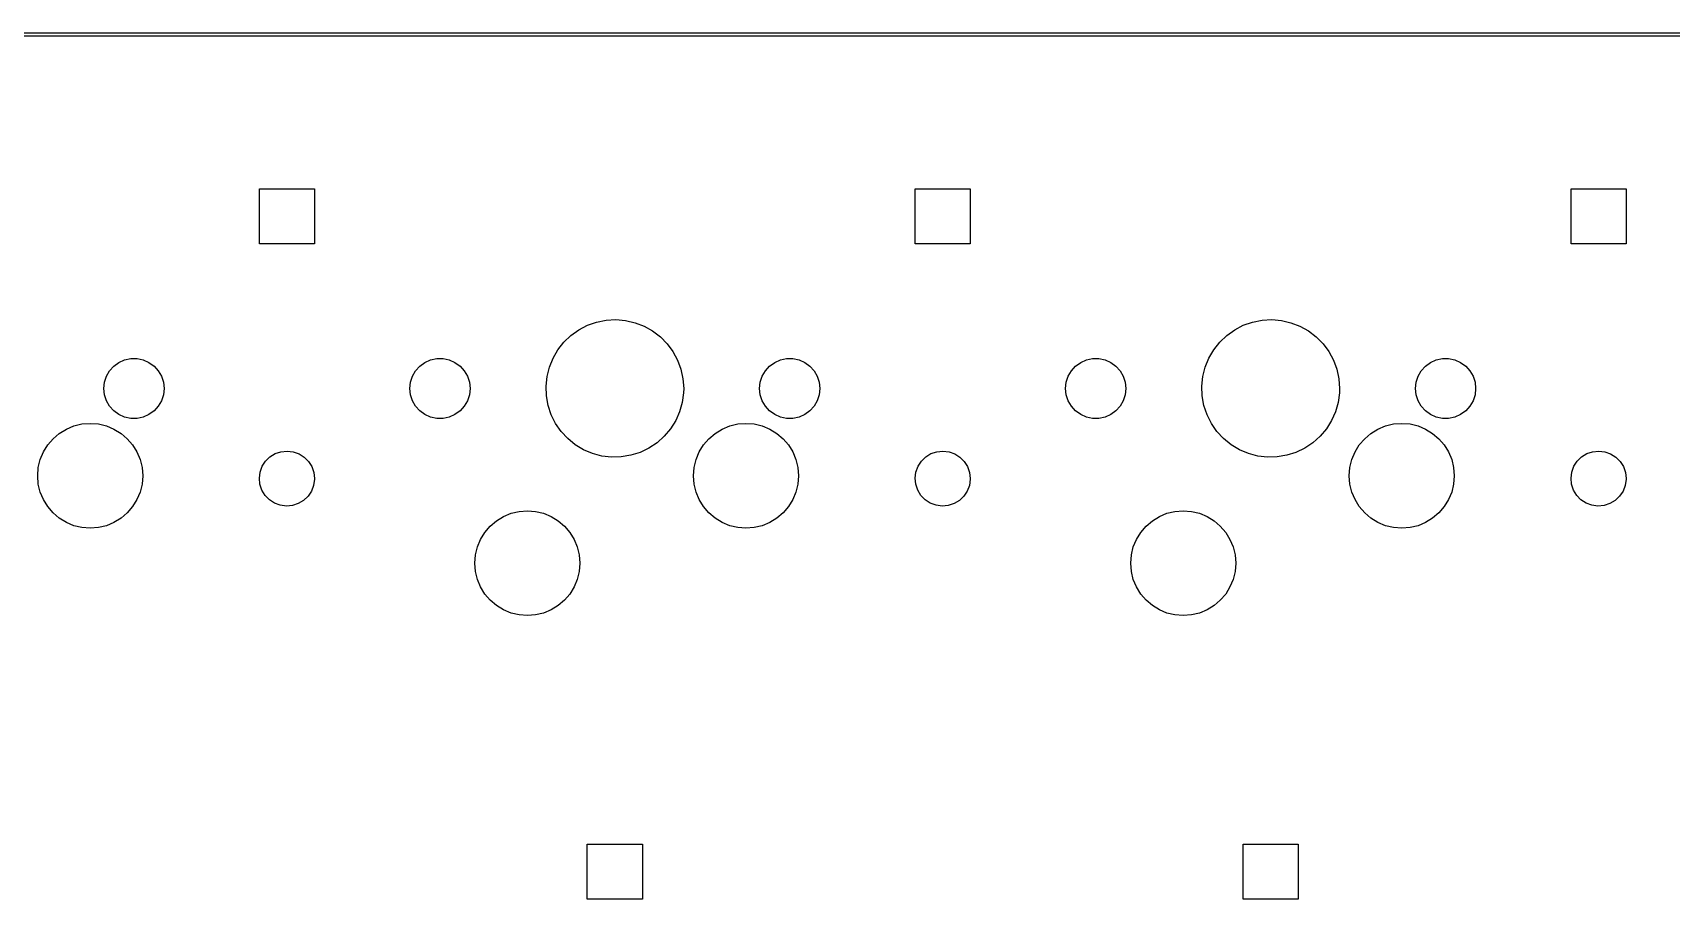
# Model space of a CAD drawing. Extents: x 64 to 386, y -179 to -50.
# Drawn here: x 255.63 to 303.22, y -75.65 to -50.46 of the extents above; entities that cross this region are included whole.
import ezdxf

# ---------------------------------------------------------------- set-up
doc = ezdxf.new("R2010")
doc.units = 0
doc.layers.add('BLACK', color=7, linetype='CONTINUOUS')

msp = doc.modelspace()

# ---------------------------------------------------------------- linework, layer by layer
at = {"layer": 'BLACK', "linetype": 'CONTINUOUS'}
for p, q in [((69.04, -50.46), (380.87, -50.46)), ((380.87, -50.56), (69.04, -50.56)), ((262.21, -56.6), (262.21, -55)), ((262.21, -55), (263.81, -55)), ((263.81, -55), (263.81, -56.6)), ((281.26, -56.6), (281.26, -55)), ((281.26, -55), (282.86, -55)), ((282.86, -55), (282.86, -56.6)), ((300.31, -56.6), (300.31, -55)), ((300.31, -55), (301.91, -55)), ((301.91, -55), (301.91, -56.6)), ((263.81, -56.6), (262.21, -56.6)), ((282.86, -56.6), (281.26, -56.6)), ((301.91, -56.6), (300.31, -56.6)), ((271.49, -59.0947), (271.741, -58.9645)), ((271.741, -58.9645), (272.007, -58.8709)), ((272.007, -58.8709), (272.284, -58.8158)), ((272.284, -58.8158), (272.566, -58.8002)), ((272.566, -58.8002), (272.848, -58.8246)), ((272.848, -58.8246), (273.123, -58.8884)), ((273.123, -58.8884), (273.387, -58.9903)), ((273.387, -58.9903), (273.633, -59.1284)), ((290.54, -59.0947), (290.791, -58.9645)), ((290.791, -58.9645), (291.057, -58.8709)), ((291.057, -58.8709), (291.334, -58.8158)), ((291.334, -58.8158), (291.616, -58.8002)), ((291.616, -58.8002), (291.898, -58.8246)), ((291.898, -58.8246), (292.173, -58.8884)), ((292.173, -58.8884), (292.437, -58.9903)), ((292.437, -58.9903), (292.683, -59.1284)), ((270.881, -59.6758), (271.056, -59.454)), ((271.056, -59.454), (271.26, -59.259)), ((271.26, -59.259), (271.49, -59.0947)), ((273.633, -59.1284), (273.858, -59.2998)), ((273.858, -59.2998), (274.056, -59.5011)), ((289.931, -59.6758), (290.106, -59.454)), ((290.106, -59.454), (290.31, -59.259)), ((290.31, -59.259), (290.54, -59.0947)), ((292.683, -59.1284), (292.908, -59.2998)), ((292.908, -59.2998), (293.106, -59.5011)), ((258.127, -60.0422), (258.295, -59.9678)), ((258.295, -59.9678), (258.474, -59.9298)), ((258.474, -59.9298), (258.656, -59.9298)), ((258.656, -59.9298), (258.835, -59.9678)), ((258.835, -59.9678), (259.002, -60.0422)), ((267.017, -60.0422), (267.185, -59.9678)), ((267.185, -59.9678), (267.364, -59.9298)), ((267.364, -59.9298), (267.546, -59.9298)), ((267.546, -59.9298), (267.725, -59.9678)), ((267.725, -59.9678), (267.892, -60.0422)), ((270.633, -60.182), (270.739, -59.9201)), ((270.739, -59.9201), (270.881, -59.6758)), ((274.056, -59.5011), (274.224, -59.7283)), ((274.224, -59.7283), (274.358, -59.977)), ((277.178, -60.0422), (277.345, -59.9678)), ((277.345, -59.9678), (277.524, -59.9298)), ((277.524, -59.9298), (277.706, -59.9298)), ((277.706, -59.9298), (277.885, -59.9678)), ((277.885, -59.9678), (278.053, -60.0422)), ((286.067, -60.0422), (286.235, -59.9678)), ((286.235, -59.9678), (286.414, -59.9298)), ((286.414, -59.9298), (286.596, -59.9298)), ((286.596, -59.9298), (286.775, -59.9678)), ((286.775, -59.9678), (286.942, -60.0422)), ((289.683, -60.182), (289.789, -59.9201)), ((289.789, -59.9201), (289.931, -59.6758)), ((293.106, -59.5011), (293.274, -59.7283)), ((293.274, -59.7283), (293.408, -59.977)), ((296.227, -60.0422), (296.395, -59.9678)), ((296.395, -59.9678), (296.574, -59.9298)), ((296.574, -59.9298), (296.756, -59.9298)), ((296.756, -59.9298), (296.935, -59.9678)), ((296.935, -59.9678), (297.102, -60.0422)), ((257.766, -60.4441), (257.857, -60.2857)), ((257.857, -60.2857), (257.98, -60.1497)), ((257.98, -60.1497), (258.127, -60.0422)), ((259.002, -60.0422), (259.15, -60.1497)), ((259.15, -60.1497), (259.273, -60.2857)), ((259.273, -60.2857), (259.364, -60.4441)), ((266.656, -60.4441), (266.747, -60.2857)), ((266.747, -60.2857), (266.87, -60.1497)), ((266.87, -60.1497), (267.017, -60.0422)), ((267.892, -60.0422), (268.04, -60.1497)), ((268.04, -60.1497), (268.163, -60.2857)), ((268.163, -60.2857), (268.254, -60.4441)), ((270.565, -60.4561), (270.633, -60.182)), ((274.358, -59.977), (274.456, -60.242)), ((274.456, -60.242), (274.515, -60.5182)), ((276.816, -60.4441), (276.907, -60.2857)), ((276.907, -60.2857), (277.03, -60.1497)), ((277.03, -60.1497), (277.178, -60.0422)), ((278.053, -60.0422), (278.2, -60.1497)), ((278.2, -60.1497), (278.323, -60.2857)), ((278.323, -60.2857), (278.414, -60.4441)), ((285.706, -60.4441), (285.797, -60.2857)), ((285.797, -60.2857), (285.92, -60.1497)), ((285.92, -60.1497), (286.067, -60.0422)), ((286.942, -60.0422), (287.09, -60.1497)), ((287.09, -60.1497), (287.213, -60.2857)), ((287.213, -60.2857), (287.304, -60.4441)), ((289.615, -60.4561), (289.683, -60.182)), ((293.408, -59.977), (293.506, -60.242)), ((293.506, -60.242), (293.565, -60.5182)), ((295.866, -60.4441), (295.957, -60.2857)), ((295.957, -60.2857), (296.08, -60.1497)), ((296.08, -60.1497), (296.227, -60.0422)), ((297.102, -60.0422), (297.25, -60.1497)), ((297.25, -60.1497), (297.373, -60.2857)), ((297.373, -60.2857), (297.464, -60.4441)), ((257.69, -60.8), (257.709, -60.6181)), ((257.709, -60.9819), (257.69, -60.8)), ((257.709, -60.6181), (257.766, -60.4441)), ((259.364, -60.4441), (259.421, -60.6181)), ((259.421, -60.6181), (259.44, -60.8)), ((259.44, -60.8), (259.421, -60.9819)), ((266.58, -60.8), (266.599, -60.6181)), ((266.599, -60.9819), (266.58, -60.8)), ((266.599, -60.6181), (266.656, -60.4441)), ((268.254, -60.4441), (268.311, -60.6181)), ((268.311, -60.6181), (268.33, -60.8)), ((268.33, -60.8), (268.311, -60.9819)), ((270.536, -60.7372), (270.565, -60.4561)), ((270.547, -61.0195), (270.536, -60.7372)), ((274.515, -60.5182), (274.535, -60.8)), ((274.535, -60.8), (274.531, -60.9256)), ((276.74, -60.8), (276.759, -60.6181)), ((276.759, -60.9819), (276.74, -60.8)), ((276.759, -60.6181), (276.816, -60.4441)), ((278.414, -60.4441), (278.471, -60.6181)), ((278.471, -60.6181), (278.49, -60.8)), ((278.49, -60.8), (278.471, -60.9819)), ((285.63, -60.8), (285.649, -60.6181)), ((285.649, -60.9819), (285.63, -60.8)), ((285.649, -60.6181), (285.706, -60.4441)), ((287.304, -60.4441), (287.361, -60.6181)), ((287.361, -60.6181), (287.38, -60.8)), ((287.38, -60.8), (287.361, -60.9819)), ((289.586, -60.7372), (289.615, -60.4561)), ((289.597, -61.0195), (289.586, -60.7372)), ((293.565, -60.5182), (293.585, -60.8)), ((293.585, -60.8), (293.581, -60.9256)), ((295.79, -60.8), (295.809, -60.6181)), ((295.809, -60.9819), (295.79, -60.8)), ((295.809, -60.6181), (295.866, -60.4441)), ((297.464, -60.4441), (297.521, -60.6181)), ((297.521, -60.6181), (297.54, -60.8)), ((297.54, -60.8), (297.521, -60.9819)), ((257.766, -61.1559), (257.709, -60.9819)), ((257.857, -61.3143), (257.766, -61.1559)), ((257.98, -61.4503), (257.857, -61.3143)), ((259.273, -61.3143), (259.15, -61.4503)), ((259.364, -61.1559), (259.273, -61.3143)), ((259.421, -60.9819), (259.364, -61.1559)), ((266.656, -61.1559), (266.599, -60.9819)), ((266.747, -61.3143), (266.656, -61.1559)), ((266.87, -61.4503), (266.747, -61.3143)), ((268.163, -61.3143), (268.04, -61.4503)), ((268.254, -61.1559), (268.163, -61.3143)), ((268.311, -60.9819), (268.254, -61.1559)), ((270.598, -61.2974), (270.547, -61.0195)), ((270.687, -61.5654), (270.598, -61.2974)), ((274.493, -61.2056), (274.417, -61.4775)), ((274.531, -60.9256), (274.493, -61.2056)), ((276.816, -61.1559), (276.759, -60.9819)), ((276.907, -61.3143), (276.816, -61.1559)), ((277.03, -61.4503), (276.907, -61.3143)), ((278.323, -61.3143), (278.2, -61.4503)), ((278.414, -61.1559), (278.323, -61.3143)), ((278.471, -60.9819), (278.414, -61.1559)), ((285.706, -61.1559), (285.649, -60.9819)), ((285.797, -61.3143), (285.706, -61.1559)), ((285.92, -61.4503), (285.797, -61.3143)), ((287.213, -61.3143), (287.09, -61.4503)), ((287.304, -61.1559), (287.213, -61.3143)), ((287.361, -60.9819), (287.304, -61.1559)), ((289.648, -61.2974), (289.597, -61.0195)), ((289.737, -61.5654), (289.648, -61.2974)), ((293.543, -61.2056), (293.467, -61.4775)), ((293.581, -60.9256), (293.543, -61.2056)), ((295.866, -61.1559), (295.809, -60.9819)), ((295.957, -61.3143), (295.866, -61.1559)), ((296.08, -61.4503), (295.957, -61.3143)), ((297.373, -61.3143), (297.25, -61.4503)), ((297.464, -61.1559), (297.373, -61.3143)), ((297.521, -60.9819), (297.464, -61.1559)), ((256.824, -61.8896), (257.056, -61.8338)), ((257.056, -61.8338), (257.295, -61.815)), ((257.295, -61.815), (257.534, -61.8338)), ((257.534, -61.8338), (257.766, -61.8896)), ((258.127, -61.5578), (257.98, -61.4503)), ((258.295, -61.6322), (258.127, -61.5578)), ((258.474, -61.6702), (258.295, -61.6322)), ((258.656, -61.6702), (258.474, -61.6702)), ((258.835, -61.6322), (258.656, -61.6702)), ((259.002, -61.5578), (258.835, -61.6322)), ((259.15, -61.4503), (259.002, -61.5578)), ((267.017, -61.5578), (266.87, -61.4503)), ((267.185, -61.6322), (267.017, -61.5578)), ((267.364, -61.6702), (267.185, -61.6322)), ((267.546, -61.6702), (267.364, -61.6702)), ((267.725, -61.6322), (267.546, -61.6702)), ((267.892, -61.5578), (267.725, -61.6322)), ((268.04, -61.4503), (267.892, -61.5578)), ((270.814, -61.8181), (270.687, -61.5654)), ((270.974, -62.0505), (270.814, -61.8181)), ((274.303, -61.7359), (274.153, -61.9756)), ((274.417, -61.4775), (274.303, -61.7359)), ((275.874, -61.8896), (276.106, -61.8338)), ((276.106, -61.8338), (276.345, -61.815)), ((276.345, -61.815), (276.584, -61.8338)), ((276.584, -61.8338), (276.816, -61.8896)), ((277.178, -61.5578), (277.03, -61.4503)), ((277.345, -61.6322), (277.178, -61.5578)), ((277.524, -61.6702), (277.345, -61.6322)), ((277.706, -61.6702), (277.524, -61.6702)), ((277.885, -61.6322), (277.706, -61.6702)), ((278.053, -61.5578), (277.885, -61.6322)), ((278.2, -61.4503), (278.053, -61.5578)), ((286.067, -61.5578), (285.92, -61.4503)), ((286.235, -61.6322), (286.067, -61.5578)), ((286.414, -61.6702), (286.235, -61.6322)), ((286.596, -61.6702), (286.414, -61.6702)), ((286.775, -61.6322), (286.596, -61.6702)), ((286.942, -61.5578), (286.775, -61.6322)), ((287.09, -61.4503), (286.942, -61.5578)), ((289.864, -61.8181), (289.737, -61.5654)), ((290.024, -62.0505), (289.864, -61.8181)), ((293.353, -61.7359), (293.203, -61.9756)), ((293.467, -61.4775), (293.353, -61.7359)), ((294.924, -61.8896), (295.156, -61.8338)), ((295.156, -61.8338), (295.395, -61.815)), ((295.395, -61.815), (295.634, -61.8338)), ((295.634, -61.8338), (295.866, -61.8896)), ((296.227, -61.5578), (296.08, -61.4503)), ((296.395, -61.6322), (296.227, -61.5578)), ((296.574, -61.6702), (296.395, -61.6322)), ((296.756, -61.6702), (296.574, -61.6702)), ((296.935, -61.6322), (296.756, -61.6702)), ((297.102, -61.5578), (296.935, -61.6322)), ((297.25, -61.4503), (297.102, -61.5578)), ((256.061, -62.4436), (256.217, -62.2617)), ((256.217, -62.2617), (256.399, -62.1062)), ((256.399, -62.1062), (256.603, -61.9812)), ((256.603, -61.9812), (256.824, -61.8896)), ((257.766, -61.8896), (257.987, -61.9812)), ((257.987, -61.9812), (258.191, -62.1062)), ((258.191, -62.1062), (258.373, -62.2617)), ((258.373, -62.2617), (258.529, -62.4436)), ((271.166, -62.2579), (270.974, -62.0505)), ((271.385, -62.4363), (271.166, -62.2579)), ((273.971, -62.1918), (273.761, -62.3803)), ((274.153, -61.9756), (273.971, -62.1918)), ((275.111, -62.4436), (275.267, -62.2617)), ((275.267, -62.2617), (275.449, -62.1062)), ((275.449, -62.1062), (275.653, -61.9812)), ((275.653, -61.9812), (275.874, -61.8896)), ((276.816, -61.8896), (277.037, -61.9812)), ((277.037, -61.9812), (277.241, -62.1062)), ((277.241, -62.1062), (277.423, -62.2617)), ((277.423, -62.2617), (277.579, -62.4436)), ((290.216, -62.2579), (290.024, -62.0505)), ((290.435, -62.4363), (290.216, -62.2579)), ((293.021, -62.1918), (292.811, -62.3803)), ((293.203, -61.9756), (293.021, -62.1918)), ((294.161, -62.4436), (294.317, -62.2617)), ((294.317, -62.2617), (294.499, -62.1062)), ((294.499, -62.1062), (294.703, -61.9812)), ((294.703, -61.9812), (294.924, -61.8896)), ((295.866, -61.8896), (296.087, -61.9812)), ((296.087, -61.9812), (296.291, -62.1062)), ((296.291, -62.1062), (296.473, -62.2617)), ((296.473, -62.2617), (296.629, -62.4436)), ((255.845, -62.8687), (255.936, -62.6477)), ((255.936, -62.6477), (256.061, -62.4436)), ((258.529, -62.4436), (258.654, -62.6477)), ((258.654, -62.6477), (258.745, -62.8687)), ((262.39, -62.9144), (262.517, -62.7896)), ((262.517, -62.7896), (262.669, -62.6961)), ((262.669, -62.6961), (262.838, -62.6387)), ((262.838, -62.6387), (263.016, -62.62)), ((263.016, -62.62), (263.193, -62.6411)), ((263.193, -62.6411), (263.361, -62.701)), ((263.361, -62.701), (263.511, -62.7965)), ((263.511, -62.7965), (263.637, -62.9231)), ((271.627, -62.582), (271.385, -62.4363)), ((271.887, -62.6922), (271.627, -62.582)), ((272.16, -62.7646), (271.887, -62.6922)), ((272.441, -62.7978), (272.16, -62.7646)), ((272.723, -62.7911), (272.441, -62.7978)), ((273.002, -62.7447), (272.723, -62.7911)), ((273.271, -62.6596), (273.002, -62.7447)), ((273.526, -62.5373), (273.271, -62.6596)), ((273.761, -62.3803), (273.526, -62.5373)), ((274.895, -62.8687), (274.986, -62.6477)), ((274.986, -62.6477), (275.111, -62.4436)), ((277.579, -62.4436), (277.704, -62.6477)), ((277.704, -62.6477), (277.795, -62.8687)), ((281.44, -62.9144), (281.567, -62.7896)), ((281.567, -62.7896), (281.719, -62.6961)), ((281.719, -62.6961), (281.888, -62.6387)), ((281.888, -62.6387), (282.066, -62.62)), ((282.066, -62.62), (282.243, -62.6411)), ((282.243, -62.6411), (282.411, -62.701)), ((282.411, -62.701), (282.561, -62.7965)), ((282.561, -62.7965), (282.687, -62.9231)), ((290.677, -62.582), (290.435, -62.4363)), ((290.937, -62.6922), (290.677, -62.582)), ((291.21, -62.7646), (290.937, -62.6922)), ((291.491, -62.7978), (291.21, -62.7646)), ((291.773, -62.7911), (291.491, -62.7978)), ((292.052, -62.7447), (291.773, -62.7911)), ((292.321, -62.6596), (292.052, -62.7447)), ((292.576, -62.5373), (292.321, -62.6596)), ((292.811, -62.3803), (292.576, -62.5373)), ((293.945, -62.8687), (294.036, -62.6477)), ((294.036, -62.6477), (294.161, -62.4436)), ((296.629, -62.4436), (296.754, -62.6477)), ((296.754, -62.6477), (296.845, -62.8687)), ((300.49, -62.9144), (300.617, -62.7896)), ((300.617, -62.7896), (300.769, -62.6961)), ((300.769, -62.6961), (300.938, -62.6387)), ((300.938, -62.6387), (301.116, -62.62)), ((301.116, -62.62), (301.293, -62.6411)), ((301.293, -62.6411), (301.461, -62.701)), ((301.461, -62.701), (301.611, -62.7965)), ((301.611, -62.7965), (301.737, -62.9231)), ((255.77, -63.34), (255.789, -63.1014)), ((255.789, -63.1014), (255.845, -62.8687)), ((258.745, -62.8687), (258.801, -63.1014)), ((258.801, -63.1014), (258.82, -63.34)), ((262.21, -63.4088), (262.232, -63.2319)), ((262.232, -63.2319), (262.293, -63.0643)), ((262.293, -63.0643), (262.39, -62.9144)), ((263.637, -62.9231), (263.731, -63.0743)), ((263.731, -63.0743), (263.79, -63.2428)), ((263.79, -63.2428), (263.81, -63.42)), ((274.82, -63.34), (274.839, -63.1014)), ((274.839, -63.1014), (274.895, -62.8687)), ((277.795, -62.8687), (277.851, -63.1014)), ((277.851, -63.1014), (277.87, -63.34)), ((281.26, -63.4088), (281.282, -63.2319)), ((281.282, -63.2319), (281.343, -63.0643)), ((281.343, -63.0643), (281.44, -62.9144)), ((282.687, -62.9231), (282.781, -63.0743)), ((282.781, -63.0743), (282.84, -63.2428)), ((282.84, -63.2428), (282.86, -63.42)), ((293.87, -63.34), (293.889, -63.1014)), ((293.889, -63.1014), (293.945, -62.8687)), ((296.845, -62.8687), (296.901, -63.1014)), ((296.901, -63.1014), (296.92, -63.34)), ((300.31, -63.4088), (300.332, -63.2319)), ((300.332, -63.2319), (300.393, -63.0643)), ((300.393, -63.0643), (300.49, -62.9144)), ((301.737, -62.9231), (301.831, -63.0743)), ((301.831, -63.0743), (301.89, -63.2428)), ((301.89, -63.2428), (301.91, -63.42)), ((255.789, -63.5786), (255.77, -63.34)), ((255.845, -63.8113), (255.789, -63.5786)), ((258.801, -63.5786), (258.745, -63.8113)), ((258.82, -63.34), (258.801, -63.5786)), ((262.227, -63.5863), (262.21, -63.4088)), ((262.284, -63.7556), (262.227, -63.5863)), ((262.376, -63.9081), (262.284, -63.7556)), ((263.785, -63.619), (263.722, -63.7857)), ((263.81, -63.4423), (263.785, -63.619)), ((263.81, -63.42), (263.81, -63.4423)), ((274.839, -63.5786), (274.82, -63.34)), ((274.895, -63.8113), (274.839, -63.5786)), ((277.851, -63.5786), (277.795, -63.8113)), ((277.87, -63.34), (277.851, -63.5786)), ((281.277, -63.5863), (281.26, -63.4088)), ((281.334, -63.7556), (281.277, -63.5863)), ((281.426, -63.9081), (281.334, -63.7556)), ((282.835, -63.619), (282.772, -63.7857)), ((282.86, -63.4423), (282.835, -63.619)), ((282.86, -63.42), (282.86, -63.4423)), ((293.889, -63.5786), (293.87, -63.34)), ((293.945, -63.8113), (293.889, -63.5786)), ((296.901, -63.5786), (296.845, -63.8113)), ((296.92, -63.34), (296.901, -63.5786)), ((300.327, -63.5863), (300.31, -63.4088)), ((300.384, -63.7556), (300.327, -63.5863)), ((300.476, -63.9081), (300.384, -63.7556)), ((301.885, -63.619), (301.822, -63.7857)), ((301.91, -63.4423), (301.885, -63.619)), ((301.91, -63.42), (301.91, -63.4423)), ((255.936, -64.0323), (255.845, -63.8113)), ((256.061, -64.2364), (255.936, -64.0323)), ((256.217, -64.4183), (256.061, -64.2364)), ((258.529, -64.2364), (258.373, -64.4183)), ((258.654, -64.0323), (258.529, -64.2364)), ((258.745, -63.8113), (258.654, -64.0323)), ((262.5, -64.0364), (262.376, -63.9081)), ((262.649, -64.1341), (262.5, -64.0364)), ((262.816, -64.1962), (262.649, -64.1341)), ((262.993, -64.2198), (262.816, -64.1962)), ((263.171, -64.2037), (262.993, -64.2198)), ((263.34, -64.1485), (263.171, -64.2037)), ((263.494, -64.0572), (263.34, -64.1485)), ((263.623, -63.9342), (263.494, -64.0572)), ((263.722, -63.7857), (263.623, -63.9342)), ((274.986, -64.0323), (274.895, -63.8113)), ((275.111, -64.2364), (274.986, -64.0323)), ((275.267, -64.4183), (275.111, -64.2364)), ((277.579, -64.2364), (277.423, -64.4183)), ((277.704, -64.0323), (277.579, -64.2364)), ((277.795, -63.8113), (277.704, -64.0323)), ((281.55, -64.0364), (281.426, -63.9081)), ((281.699, -64.1341), (281.55, -64.0364)), ((281.866, -64.1962), (281.699, -64.1341)), ((282.043, -64.2198), (281.866, -64.1962)), ((282.221, -64.2037), (282.043, -64.2198)), ((282.39, -64.1485), (282.221, -64.2037)), ((282.544, -64.0572), (282.39, -64.1485)), ((282.673, -63.9342), (282.544, -64.0572)), ((282.772, -63.7857), (282.673, -63.9342)), ((294.036, -64.0323), (293.945, -63.8113)), ((294.161, -64.2364), (294.036, -64.0323)), ((294.317, -64.4183), (294.161, -64.2364)), ((296.629, -64.2364), (296.473, -64.4183)), ((296.754, -64.0323), (296.629, -64.2364)), ((296.845, -63.8113), (296.754, -64.0323)), ((300.6, -64.0364), (300.476, -63.9081)), ((300.749, -64.1341), (300.6, -64.0364)), ((300.916, -64.1962), (300.749, -64.1341)), ((301.093, -64.2198), (300.916, -64.1962)), ((301.271, -64.2037), (301.093, -64.2198)), ((301.44, -64.1485), (301.271, -64.2037)), ((301.594, -64.0572), (301.44, -64.1485)), ((301.723, -63.9342), (301.594, -64.0572)), ((301.822, -63.7857), (301.723, -63.9342)), ((256.399, -64.5738), (256.217, -64.4183)), ((256.603, -64.6988), (256.399, -64.5738)), ((256.824, -64.7904), (256.603, -64.6988)), ((257.987, -64.6988), (257.766, -64.7904)), ((258.191, -64.5738), (257.987, -64.6988)), ((258.373, -64.4183), (258.191, -64.5738)), ((268.917, -64.8017), (269.099, -64.6462)), ((269.099, -64.6462), (269.303, -64.5212)), ((269.303, -64.5212), (269.524, -64.4296)), ((269.524, -64.4296), (269.756, -64.3738)), ((269.756, -64.3738), (269.995, -64.355)), ((269.995, -64.355), (270.234, -64.3738)), ((270.234, -64.3738), (270.466, -64.4296)), ((270.466, -64.4296), (270.687, -64.5212)), ((270.687, -64.5212), (270.891, -64.6462)), ((270.891, -64.6462), (271.073, -64.8017)), ((275.449, -64.5738), (275.267, -64.4183)), ((275.653, -64.6988), (275.449, -64.5738)), ((275.874, -64.7904), (275.653, -64.6988)), ((277.037, -64.6988), (276.816, -64.7904)), ((277.241, -64.5738), (277.037, -64.6988)), ((277.423, -64.4183), (277.241, -64.5738)), ((287.967, -64.8017), (288.149, -64.6462)), ((288.149, -64.6462), (288.353, -64.5212)), ((288.353, -64.5212), (288.574, -64.4296)), ((288.574, -64.4296), (288.806, -64.3738)), ((288.806, -64.3738), (289.045, -64.355)), ((289.045, -64.355), (289.284, -64.3738)), ((289.284, -64.3738), (289.516, -64.4296)), ((289.516, -64.4296), (289.737, -64.5212)), ((289.737, -64.5212), (289.941, -64.6462)), ((289.941, -64.6462), (290.123, -64.8017)), ((294.499, -64.5738), (294.317, -64.4183)), ((294.703, -64.6988), (294.499, -64.5738)), ((294.924, -64.7904), (294.703, -64.6988)), ((296.087, -64.6988), (295.866, -64.7904)), ((296.291, -64.5738), (296.087, -64.6988)), ((296.473, -64.4183), (296.291, -64.5738)), ((257.056, -64.8462), (256.824, -64.7904)), ((257.295, -64.865), (257.056, -64.8462)), ((257.534, -64.8462), (257.295, -64.865)), ((257.766, -64.7904), (257.534, -64.8462)), ((268.545, -65.4087), (268.636, -65.1877)), ((268.636, -65.1877), (268.761, -64.9836)), ((268.761, -64.9836), (268.917, -64.8017)), ((271.073, -64.8017), (271.229, -64.9836)), ((271.229, -64.9836), (271.354, -65.1877)), ((271.354, -65.1877), (271.445, -65.4087)), ((276.106, -64.8462), (275.874, -64.7904)), ((276.345, -64.865), (276.106, -64.8462)), ((276.584, -64.8462), (276.345, -64.865)), ((276.816, -64.7904), (276.584, -64.8462)), ((287.595, -65.4087), (287.686, -65.1877)), ((287.686, -65.1877), (287.811, -64.9836)), ((287.811, -64.9836), (287.967, -64.8017)), ((290.123, -64.8017), (290.279, -64.9836)), ((290.279, -64.9836), (290.404, -65.1877)), ((290.404, -65.1877), (290.495, -65.4087)), ((295.156, -64.8462), (294.924, -64.7904)), ((295.395, -64.865), (295.156, -64.8462)), ((295.634, -64.8462), (295.395, -64.865)), ((295.866, -64.7904), (295.634, -64.8462)), ((268.47, -65.88), (268.489, -65.6414)), ((268.489, -65.6414), (268.545, -65.4087)), ((271.445, -65.4087), (271.501, -65.6414)), ((271.501, -65.6414), (271.52, -65.88)), ((287.52, -65.88), (287.539, -65.6414)), ((287.539, -65.6414), (287.595, -65.4087)), ((290.495, -65.4087), (290.551, -65.6414)), ((290.551, -65.6414), (290.57, -65.88)), ((268.489, -66.1186), (268.47, -65.88)), ((268.545, -66.3513), (268.489, -66.1186)), ((271.501, -66.1186), (271.445, -66.3513)), ((271.52, -65.88), (271.501, -66.1186)), ((287.539, -66.1186), (287.52, -65.88)), ((287.595, -66.3513), (287.539, -66.1186)), ((290.551, -66.1186), (290.495, -66.3513)), ((290.57, -65.88), (290.551, -66.1186)), ((268.636, -66.5723), (268.545, -66.3513)), ((268.761, -66.7764), (268.636, -66.5723)), ((271.354, -66.5723), (271.229, -66.7764)), ((271.445, -66.3513), (271.354, -66.5723)), ((287.686, -66.5723), (287.595, -66.3513)), ((287.811, -66.7764), (287.686, -66.5723)), ((290.404, -66.5723), (290.279, -66.7764)), ((290.495, -66.3513), (290.404, -66.5723)), ((268.917, -66.9583), (268.761, -66.7764)), ((269.099, -67.1138), (268.917, -66.9583)), ((271.073, -66.9583), (270.891, -67.1138)), ((271.229, -66.7764), (271.073, -66.9583)), ((287.967, -66.9583), (287.811, -66.7764)), ((288.149, -67.1138), (287.967, -66.9583)), ((290.123, -66.9583), (289.941, -67.1138)), ((290.279, -66.7764), (290.123, -66.9583)), ((269.303, -67.2388), (269.099, -67.1138)), ((269.524, -67.3304), (269.303, -67.2388)), ((269.756, -67.3862), (269.524, -67.3304)), ((269.995, -67.405), (269.756, -67.3862)), ((270.234, -67.3862), (269.995, -67.405)), ((270.466, -67.3304), (270.234, -67.3862)), ((270.687, -67.2388), (270.466, -67.3304)), ((270.891, -67.1138), (270.687, -67.2388)), ((288.353, -67.2388), (288.149, -67.1138)), ((288.574, -67.3304), (288.353, -67.2388)), ((288.806, -67.3862), (288.574, -67.3304)), ((289.045, -67.405), (288.806, -67.3862)), ((289.284, -67.3862), (289.045, -67.405)), ((289.516, -67.3304), (289.284, -67.3862)), ((289.737, -67.2388), (289.516, -67.3304)), ((289.941, -67.1138), (289.737, -67.2388)), ((271.735, -75.65), (271.735, -74.05)), ((271.735, -74.05), (273.335, -74.05)), ((273.335, -74.05), (273.335, -75.65)), ((290.785, -75.65), (290.785, -74.05)), ((290.785, -74.05), (292.385, -74.05)), ((292.385, -74.05), (292.385, -75.65)), ((273.335, -75.65), (271.735, -75.65)), ((292.385, -75.65), (290.785, -75.65))]:
    msp.add_line(p, q, dxfattribs=at)

doc.saveas('drawing.dxf')
